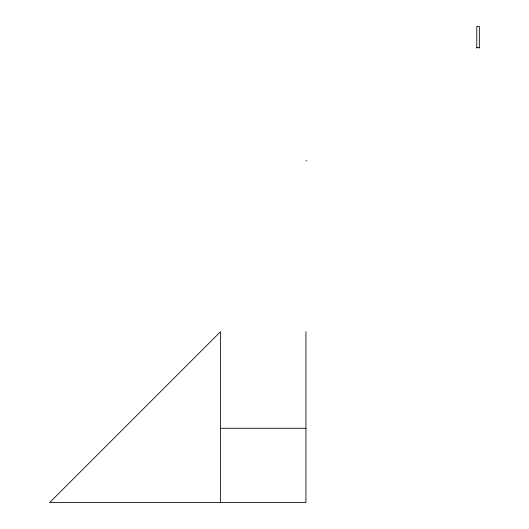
<?xml version="1.0" encoding="UTF-8"?>
<svg xmlns="http://www.w3.org/2000/svg" width="529" height="529" viewBox="0 0 529 529"><rect width="100%" height="100%" fill="white"/><g stroke="black" fill="none" stroke-linecap="round" stroke-linejoin="round"><path stroke-width="0.79" d="M476.781 47.67L479.34 47.67M305.934 160.856L306.787 160.856M220.507 428.278L305.934 428.278M479.34 48.093L479.34 26.45L476.781 26.45L476.781 48.093M305.934 331.703L305.934 502.55L49.66 502.55L220.507 331.703L220.507 502.55"/></g></svg>
